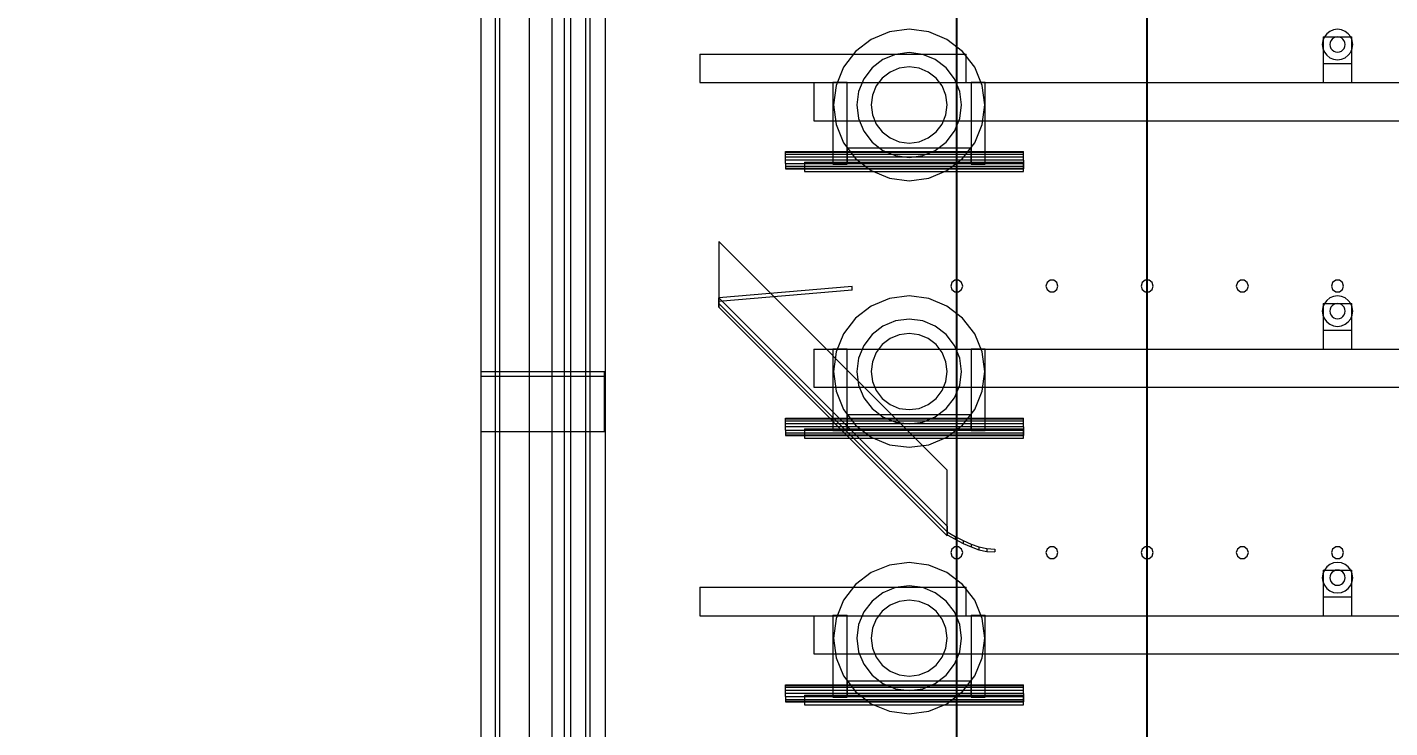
# Model space of a CAD drawing. Header units: millimetres. Extents: x -1970 to 59977, y -65068 to 6837.
# Drawn here: x 38363 to 39794, y 1552 to 2288 of the extents above; entities that cross this region are included whole.
import ezdxf

# ---------------------------------------------------------------- set-up
doc = ezdxf.new("R2010")
doc.units = ezdxf.units.MM
for name, color, linetype, lineweight in [('COTAS_O', 1, 'Continuous', 0), ('COTAS_P', 1, 'Continuous', 0), ('lateral_C03', 7, 'Continuous', 0), ('lateral_secador', 7, 'Continuous', 0)]:
    doc.layers.add(name, color=color, linetype=linetype, lineweight=lineweight)
doc.dimstyles.new('R19_100', dxfattribs={"dimtxt": 250, "dimasz": 150, "dimexe": 150, "dimexo": 80, "dimgap": 100, "dimtad": 1, "dimtih": 1, "dimtoh": 1, "dimdsep": 46, "dimcen": 0.09, "dimadec": 0, "dimazin": 0, "dimtfac": 1, "dimtdec": 4, "dimtofl": 0, "dimtmove": 0, "dimatfit": 3, "dimfxl": 1, "dimtolj": 1, "dimtzin": 0, "dimarcsym": 0})

# ---------------------------------------------------------------- blocks, each defined once
blk = doc.blocks.new('*D9')
at = {"layer": 'COTAS_P', "color": 0, "lineweight": -2, "transparency": 16777216}
for p, q in [((38921.3, 3578), (38703.4, 4523.2)), ((27384.7, 1760.7), (38591, 4343.3)), ((27422.7, 928), (27204.9, 1873.2))]:
    blk.add_line(p, q, dxfattribs=at)
at = {"layer": 'COTAS_P', "color": 0, "transparency": 16777216}
for points in [[(38585.4, 4367.7), (38596.6, 4319), (38737.1, 4377)], [(27379.1, 1785.1), (27390.3, 1736.3), (27238.5, 1727)]]:
    blk.add_solid(points, dxfattribs=at)
at = {"layer": 'Defpoints', "color": 0, "transparency": 16777216}
for p in [(38737.1, 4377), (38939.3, 3500), (27440.7, 850)]:
    blk.add_point(p, dxfattribs=at)
blk = doc.blocks.new('*D11')
at = {"layer": 'COTAS_P', "color": 0, "lineweight": -2, "transparency": 16777216}
for p, q in [((39019.3, 3500), (39489.3, 3500)), ((39339.3, 150), (39339.3, 3350)), ((39019.3, 0), (39489.3, 0))]:
    blk.add_line(p, q, dxfattribs=at)
at = {"layer": 'COTAS_P', "color": 0, "transparency": 16777216}
for points in [[(39314.3, 3350), (39364.3, 3350), (39339.3, 3500)], [(39314.3, 150), (39364.3, 150), (39339.3, 0)]]:
    blk.add_solid(points, dxfattribs=at)
at = {"layer": 'Defpoints', "color": 0, "transparency": 16777216}
for p in [(38939.3, 3500), (39339.3, 3500), (38939.3, 0)]:
    blk.add_point(p, dxfattribs=at)
blk = doc.blocks.new('*D23')
at = {"layer": 'COTAS_O', "color": 0, "lineweight": -2, "transparency": 16777216}
for p, q in [((38919.3, 3000), (39689.3, 3000)), ((39539.3, 150), (39539.3, 2850)), ((38919.3, 0), (39689.3, 0))]:
    blk.add_line(p, q, dxfattribs=at)
at = {"layer": 'COTAS_O', "color": 0, "transparency": 16777216}
for points in [[(39514.3, 2850), (39564.3, 2850), (39539.3, 3000)], [(39514.3, 150), (39564.3, 150), (39539.3, 0)]]:
    blk.add_solid(points, dxfattribs=at)
at = {"layer": 'Defpoints', "color": 0, "transparency": 16777216}
for p in [(38839.3, 3000), (39539.3, 3000), (38839.3, 0)]:
    blk.add_point(p, dxfattribs=at)

msp = doc.modelspace()

# ---------------------------------------------------------------- linework, layer by layer
at = {"layer": 'lateral_C03'}
for p, q in [((38890.29, 3003.058), (38890.29, 25)), ((38926.79, 3003.058), (38926.79, 25)), ((38933.79, 25), (38933.79, 3003.058)), ((38970.29, 25), (38970.29, 3003.058))]:
    msp.add_line(p, q, dxfattribs=at)
at = {"layer": 'lateral_secador'}
for p, q in [((38839.253, 3000), (38839.253, 0)), ((38914.253, 0), (38914.253, 3000)), ((38839.253, 2925), (38839.253, 0)), ((38854.253, 2925), (38854.253, 20)), ((38859.253, 20), (38859.253, 2925)), ((38949.253, 2925), (38949.253, 20)), ((38954.253, 20), (38954.253, 2925)), ((38839.253, 2750), (38839.253, 0)), ((38914.253, 0), (38914.253, 2750)), ((39268.677, 2283.291), (39249.503, 2275.349)), ((39289.253, 2286), (39268.677, 2283.291)), ((39309.829, 2283.291), (39289.253, 2286)), ((39329.003, 2275.349), (39309.829, 2283.291)), ((39725.397, 2278), (39723.798, 2274.141)), ((39724.253, 2278), (39754.253, 2278)), ((39724.253, 2278), (39724.253, 2250)), ((39727.939, 2281.314), (39725.397, 2278)), ((39731.253, 2283.856), (39727.939, 2281.314)), ((39735.112, 2285.455), (39731.253, 2283.856)), ((39733.596, 2275.657), (39732.325, 2274)), ((39735.253, 2276.928), (39733.596, 2275.657)), ((39739.253, 2286), (39735.112, 2285.455)), ((39737.182, 2277.727), (39735.253, 2276.928)), ((39739.253, 2278), (39737.182, 2277.727)), ((39743.394, 2285.455), (39739.253, 2286)), ((39741.324, 2277.727), (39739.253, 2278)), ((39743.253, 2276.928), (39741.324, 2277.727)), ((39744.91, 2275.657), (39743.253, 2276.928)), ((39747.253, 2283.856), (39743.394, 2285.455)), ((39746.181, 2274), (39744.91, 2275.657)), ((39750.567, 2281.314), (39747.253, 2283.856)), ((39753.109, 2278), (39750.567, 2281.314)), ((39754.708, 2274.141), (39753.109, 2278)), ((39754.253, 2250), (39754.253, 2278)), ((39233.038, 2262.715), (39220.404, 2246.25)), ((39249.503, 2275.349), (39233.038, 2262.715)), ((39289.253, 2261.5), (39275.018, 2259.626)), ((39303.488, 2259.626), (39289.253, 2261.5)), ((39345.468, 2262.715), (39329.003, 2275.349)), ((39358.102, 2246.25), (39345.468, 2262.715)), ((39723.798, 2274.141), (39723.253, 2270)), ((39723.253, 2270), (39723.798, 2265.859)), ((39723.798, 2265.859), (39725.397, 2262)), ((39725.397, 2262), (39727.939, 2258.686)), ((39731.526, 2272.071), (39731.253, 2270)), ((39731.253, 2270), (39731.526, 2267.929)), ((39732.325, 2274), (39731.526, 2272.071)), ((39731.526, 2267.929), (39732.325, 2266)), ((39732.325, 2266), (39733.596, 2264.343)), ((39733.596, 2264.343), (39735.253, 2263.072)), ((39735.253, 2263.072), (39737.182, 2262.273)), ((39737.182, 2262.273), (39739.253, 2262)), ((39739.253, 2262), (39741.324, 2262.273)), ((39741.324, 2262.273), (39743.253, 2263.072)), ((39743.253, 2263.072), (39744.91, 2264.343)), ((39744.91, 2264.343), (39746.181, 2266)), ((39746.98, 2272.071), (39746.181, 2274)), ((39746.181, 2266), (39746.98, 2267.929)), ((39747.253, 2270), (39746.98, 2272.071)), ((39746.98, 2267.929), (39747.253, 2270)), ((39750.567, 2258.686), (39753.109, 2262)), ((39753.109, 2262), (39754.708, 2265.859)), ((39755.253, 2270), (39754.708, 2274.141)), ((39754.708, 2265.859), (39755.253, 2270)), ((39069.253, 2260), (39349.253, 2260)), ((39069.253, 2260), (39069.253, 2230)), ((39261.753, 2254.131), (39250.362, 2245.391)), ((39275.018, 2259.626), (39261.753, 2254.131)), ((39316.753, 2254.131), (39303.488, 2259.626)), ((39328.144, 2245.391), (39316.753, 2254.131)), ((39349.253, 2230), (39349.253, 2260)), ((39724.253, 2250), (39754.253, 2250)), ((39724.253, 2250), (39724.253, 2230)), ((39727.939, 2258.686), (39731.253, 2256.144)), ((39731.253, 2256.144), (39735.112, 2254.545)), ((39735.112, 2254.545), (39739.253, 2254)), ((39739.253, 2254), (39743.394, 2254.545)), ((39743.394, 2254.545), (39747.253, 2256.144)), ((39747.253, 2256.144), (39750.567, 2258.686)), ((39754.253, 2230), (39754.253, 2250)), ((39220.404, 2246.25), (39212.462, 2227.076)), ((39241.622, 2234), (39236.127, 2220.735)), ((39250.362, 2245.391), (39241.622, 2234)), ((39260.969, 2234.784), (39254.612, 2226.5)), ((39269.253, 2241.141), (39260.969, 2234.784)), ((39278.9, 2245.137), (39269.253, 2241.141)), ((39289.253, 2246.5), (39278.9, 2245.137)), ((39299.606, 2245.137), (39289.253, 2246.5)), ((39309.253, 2241.141), (39299.606, 2245.137)), ((39317.537, 2234.784), (39309.253, 2241.141)), ((39323.894, 2226.5), (39317.537, 2234.784)), ((39336.884, 2234), (39328.144, 2245.391)), ((39342.379, 2220.735), (39336.884, 2234)), ((39366.044, 2227.076), (39358.102, 2246.25)), ((39069.253, 2230), (39349.253, 2230)), ((39189.253, 2230), (58489.253, 2230)), ((39189.253, 2230), (39189.253, 2190)), ((39209.253, 2230.5), (39224.253, 2230.5)), ((39209.253, 2230.5), (39209.253, 2144.5)), ((39212.462, 2227.076), (39209.753, 2206.5)), ((39224.253, 2144.5), (39224.253, 2230.5)), ((39236.127, 2220.735), (39234.253, 2206.5)), ((39254.612, 2226.5), (39250.616, 2216.853)), ((39327.89, 2216.853), (39323.894, 2226.5)), ((39344.253, 2206.5), (39342.379, 2220.735)), ((39354.253, 2230.5), (39369.253, 2230.5)), ((39354.253, 2230.5), (39354.253, 2144.5)), ((39368.753, 2206.5), (39366.044, 2227.076)), ((39369.253, 2144.5), (39369.253, 2230.5)), ((39724.253, 2230), (39754.253, 2230)), ((39209.753, 2206.5), (39212.462, 2185.924)), ((39234.253, 2206.5), (39236.127, 2192.265)), ((39250.616, 2216.853), (39249.253, 2206.5)), ((39249.253, 2206.5), (39250.616, 2196.147)), ((39329.253, 2206.5), (39327.89, 2216.853)), ((39327.89, 2196.147), (39329.253, 2206.5)), ((39342.379, 2192.265), (39344.253, 2206.5)), ((39366.044, 2185.924), (39368.753, 2206.5)), ((39189.253, 2190), (58489.253, 2190)), ((39236.127, 2192.265), (39241.622, 2179)), ((39250.616, 2196.147), (39254.612, 2186.5)), ((39323.894, 2186.5), (39327.89, 2196.147)), ((39336.884, 2179), (39342.379, 2192.265)), ((39212.462, 2185.924), (39220.404, 2166.75)), ((39241.622, 2179), (39250.362, 2167.609)), ((39254.612, 2186.5), (39260.969, 2178.216)), ((39260.969, 2178.216), (39269.253, 2171.859)), ((39309.253, 2171.859), (39317.537, 2178.216)), ((39317.537, 2178.216), (39323.894, 2186.5)), ((39328.144, 2167.609), (39336.884, 2179)), ((39358.102, 2166.75), (39366.044, 2185.924)), ((39220.404, 2166.75), (39233.038, 2150.285)), ((39224.253, 2161.5), (39354.253, 2161.5)), ((39224.253, 2161.5), (39224.253, 2146.5)), ((39250.362, 2167.609), (39261.753, 2158.869)), ((39269.253, 2171.859), (39278.9, 2167.863)), ((39278.9, 2167.863), (39289.253, 2166.5)), ((39289.253, 2166.5), (39299.606, 2167.863)), ((39299.606, 2167.863), (39309.253, 2171.859)), ((39316.753, 2158.869), (39328.144, 2167.609)), ((39345.468, 2150.285), (39358.102, 2166.75)), ((39354.253, 2146.5), (39354.253, 2161.5)), ((39159.253, 2156.815), (39159.253, 2157.5)), ((39159.253, 2157.5), (39409.253, 2157.5)), ((39159.253, 2154.864), (39159.253, 2156.815)), ((39159.253, 2156.815), (39409.253, 2156.815)), ((39159.253, 2151.944), (39159.253, 2154.864)), ((39159.253, 2154.864), (39409.253, 2154.864)), ((39159.253, 2148.5), (39159.253, 2151.944)), ((39159.253, 2151.944), (39409.253, 2151.944)), ((39159.253, 2145.056), (39159.253, 2148.5)), ((39409.253, 2148.5), (39159.253, 2148.5)), ((39233.038, 2150.285), (39249.503, 2137.651)), ((39261.753, 2158.869), (39275.018, 2153.374)), ((39275.018, 2153.374), (39289.253, 2151.5)), ((39289.253, 2151.5), (39303.488, 2153.374)), ((39303.488, 2153.374), (39316.753, 2158.869)), ((39329.003, 2137.651), (39345.468, 2150.285)), ((39409.253, 2156.815), (39409.253, 2157.5)), ((39409.253, 2154.864), (39409.253, 2156.815)), ((39409.253, 2151.944), (39409.253, 2154.864)), ((39409.253, 2148.5), (39409.253, 2151.944)), ((39409.253, 2148.5), (39409.253, 2145.056)), ((39159.253, 2145.056), (39159.253, 2142.136)), ((39159.253, 2145.056), (39409.253, 2145.056)), ((39159.253, 2142.136), (39159.253, 2140.185)), ((39159.253, 2142.136), (39409.253, 2142.136)), ((39159.253, 2140.185), (39159.253, 2139.5)), ((39159.253, 2140.185), (39409.253, 2140.185)), ((39159.253, 2139.5), (39409.253, 2139.5)), ((39179.253, 2146.5), (39409.253, 2146.5)), ((39179.253, 2146.5), (39179.253, 2136.5)), ((39179.253, 2136.5), (39409.253, 2136.5)), ((39209.253, 2144.5), (39224.253, 2144.5)), ((39224.253, 2146.5), (39354.253, 2146.5)), ((39249.503, 2137.651), (39268.677, 2129.709)), ((39309.829, 2129.709), (39329.003, 2137.651)), ((39354.253, 2144.5), (39369.253, 2144.5)), ((39409.253, 2136.5), (39409.253, 2146.5)), ((39409.253, 2145.056), (39409.253, 2142.136)), ((39409.253, 2142.136), (39409.253, 2140.185)), ((39409.253, 2140.185), (39409.253, 2139.5)), ((39268.677, 2129.709), (39289.253, 2127)), ((39289.253, 2127), (39309.829, 2129.709)), ((39329.253, 1823), (39089.253, 2063)), ((39089.253, 2063), (39089.253, 1994)), ((39334.116, 2020.082), (39332.903, 2016.35)), ((39337.291, 2022.389), (39334.116, 2020.082)), ((39341.215, 2022.389), (39337.291, 2022.389)), ((39344.39, 2020.082), (39341.215, 2022.389)), ((39345.603, 2016.35), (39344.39, 2020.082)), ((39434.116, 2020.082), (39432.903, 2016.35)), ((39437.291, 2022.389), (39434.116, 2020.082)), ((39441.215, 2022.389), (39437.291, 2022.389)), ((39444.39, 2020.082), (39441.215, 2022.389)), ((39445.603, 2016.35), (39444.39, 2020.082)), ((39534.116, 2020.082), (39532.903, 2016.35)), ((39537.291, 2022.389), (39534.116, 2020.082)), ((39541.215, 2022.389), (39537.291, 2022.389)), ((39544.39, 2020.082), (39541.215, 2022.389)), ((39545.603, 2016.35), (39544.39, 2020.082)), ((39634.116, 2020.082), (39632.903, 2016.35)), ((39637.291, 2022.389), (39634.116, 2020.082)), ((39641.215, 2022.389), (39637.291, 2022.389)), ((39644.39, 2020.082), (39641.215, 2022.389)), ((39645.603, 2016.35), (39644.39, 2020.082)), ((39734.116, 2020.082), (39732.903, 2016.35)), ((39737.291, 2022.389), (39734.116, 2020.082)), ((39741.215, 2022.389), (39737.291, 2022.389)), ((39744.39, 2020.082), (39741.215, 2022.389)), ((39745.603, 2016.35), (39744.39, 2020.082)), ((39229.253, 2016), (39089.253, 2004)), ((39229.253, 2012), (39089.253, 2000)), ((39089.253, 2004), (39329.253, 1764)), ((39089.253, 1998), (39089.253, 2004)), ((39089.253, 2004), (39089.253, 2000)), ((39229.253, 2012), (39229.253, 2016)), ((39289.253, 2006), (39268.677, 2003.291)), ((39309.829, 2003.291), (39289.253, 2006)), ((39332.903, 2016.35), (39334.116, 2012.618)), ((39334.116, 2012.618), (39337.291, 2010.311)), ((39337.291, 2010.311), (39341.215, 2010.311)), ((39341.215, 2010.311), (39344.39, 2012.618)), ((39344.39, 2012.618), (39345.603, 2016.35)), ((39432.903, 2016.35), (39434.116, 2012.618)), ((39434.116, 2012.618), (39437.291, 2010.311)), ((39437.291, 2010.311), (39441.215, 2010.311)), ((39441.215, 2010.311), (39444.39, 2012.618)), ((39444.39, 2012.618), (39445.603, 2016.35)), ((39532.903, 2016.35), (39534.116, 2012.618)), ((39534.116, 2012.618), (39537.291, 2010.311)), ((39537.291, 2010.311), (39541.215, 2010.311)), ((39541.215, 2010.311), (39544.39, 2012.618)), ((39544.39, 2012.618), (39545.603, 2016.35)), ((39632.903, 2016.35), (39634.116, 2012.618)), ((39634.116, 2012.618), (39637.291, 2010.311)), ((39637.291, 2010.311), (39641.215, 2010.311)), ((39641.215, 2010.311), (39644.39, 2012.618)), ((39644.39, 2012.618), (39645.603, 2016.35)), ((39731.253, 2003.856), (39727.939, 2001.314)), ((39735.112, 2005.455), (39731.253, 2003.856)), ((39732.903, 2016.35), (39734.116, 2012.618)), ((39734.116, 2012.618), (39737.291, 2010.311)), ((39739.253, 2006), (39735.112, 2005.455)), ((39737.291, 2010.311), (39741.215, 2010.311)), ((39743.394, 2005.455), (39739.253, 2006)), ((39741.215, 2010.311), (39744.39, 2012.618)), ((39747.253, 2003.856), (39743.394, 2005.455)), ((39744.39, 2012.618), (39745.603, 2016.35)), ((39750.567, 2001.314), (39747.253, 2003.856)), ((39089.253, 1998), (39329.253, 1758)), ((39089.253, 1994), (39089.253, 1998)), ((39089.253, 1994), (39329.253, 1754)), ((39249.503, 1995.349), (39233.038, 1982.715)), ((39268.677, 2003.291), (39249.503, 1995.349)), ((39329.003, 1995.349), (39309.829, 2003.291)), ((39345.468, 1982.715), (39329.003, 1995.349)), ((39723.798, 1994.141), (39723.253, 1990)), ((39723.253, 1990), (39723.798, 1985.859)), ((39725.397, 1998), (39723.798, 1994.141)), ((39724.253, 1998), (39754.253, 1998)), ((39724.253, 1998), (39724.253, 1970)), ((39727.939, 2001.314), (39725.397, 1998)), ((39731.526, 1992.071), (39731.253, 1990)), ((39731.253, 1990), (39731.526, 1987.929)), ((39732.325, 1994), (39731.526, 1992.071)), ((39733.596, 1995.657), (39732.325, 1994)), ((39735.253, 1996.928), (39733.596, 1995.657)), ((39737.182, 1997.727), (39735.253, 1996.928)), ((39739.253, 1998), (39737.182, 1997.727)), ((39741.324, 1997.727), (39739.253, 1998)), ((39743.253, 1996.928), (39741.324, 1997.727)), ((39744.91, 1995.657), (39743.253, 1996.928)), ((39746.181, 1994), (39744.91, 1995.657)), ((39746.98, 1992.071), (39746.181, 1994)), ((39747.253, 1990), (39746.98, 1992.071)), ((39746.98, 1987.929), (39747.253, 1990)), ((39753.109, 1998), (39750.567, 2001.314)), ((39754.708, 1994.141), (39753.109, 1998)), ((39754.253, 1970), (39754.253, 1998)), ((39755.253, 1990), (39754.708, 1994.141)), ((39754.708, 1985.859), (39755.253, 1990)), ((39233.038, 1982.715), (39220.404, 1966.25)), ((39275.018, 1979.626), (39261.753, 1974.131)), ((39289.253, 1981.5), (39275.018, 1979.626)), ((39303.488, 1979.626), (39289.253, 1981.5)), ((39316.753, 1974.131), (39303.488, 1979.626)), ((39358.102, 1966.25), (39345.468, 1982.715)), ((39723.798, 1985.859), (39725.397, 1982)), ((39725.397, 1982), (39727.939, 1978.686)), ((39727.939, 1978.686), (39731.253, 1976.144)), ((39731.253, 1976.144), (39735.112, 1974.545)), ((39731.526, 1987.929), (39732.325, 1986)), ((39732.325, 1986), (39733.596, 1984.343)), ((39733.596, 1984.343), (39735.253, 1983.072)), ((39735.253, 1983.072), (39737.182, 1982.273)), ((39737.182, 1982.273), (39739.253, 1982)), ((39739.253, 1982), (39741.324, 1982.273)), ((39741.324, 1982.273), (39743.253, 1983.072)), ((39743.253, 1983.072), (39744.91, 1984.343)), ((39743.394, 1974.545), (39747.253, 1976.144)), ((39744.91, 1984.343), (39746.181, 1986)), ((39746.181, 1986), (39746.98, 1987.929)), ((39747.253, 1976.144), (39750.567, 1978.686)), ((39750.567, 1978.686), (39753.109, 1982)), ((39753.109, 1982), (39754.708, 1985.859)), ((39220.404, 1966.25), (39212.462, 1947.076)), ((39250.362, 1965.391), (39241.622, 1954)), ((39261.753, 1974.131), (39250.362, 1965.391)), ((39269.253, 1961.141), (39260.969, 1954.784)), ((39278.9, 1965.137), (39269.253, 1961.141)), ((39289.253, 1966.5), (39278.9, 1965.137)), ((39299.606, 1965.137), (39289.253, 1966.5)), ((39309.253, 1961.141), (39299.606, 1965.137)), ((39317.537, 1954.784), (39309.253, 1961.141)), ((39328.144, 1965.391), (39316.753, 1974.131)), ((39336.884, 1954), (39328.144, 1965.391)), ((39366.044, 1947.076), (39358.102, 1966.25)), ((39724.253, 1970), (39754.253, 1970)), ((39724.253, 1970), (39724.253, 1950)), ((39735.112, 1974.545), (39739.253, 1974)), ((39739.253, 1974), (39743.394, 1974.545)), ((39754.253, 1950), (39754.253, 1970)), ((39189.253, 1950), (58489.253, 1950)), ((39189.253, 1950), (39189.253, 1910)), ((39209.253, 1950.5), (39224.253, 1950.5)), ((39209.253, 1950.5), (39209.253, 1864.5)), ((39212.462, 1947.076), (39209.753, 1926.5)), ((39224.253, 1864.5), (39224.253, 1950.5)), ((39241.622, 1954), (39236.127, 1940.735)), ((39254.612, 1946.5), (39250.616, 1936.853)), ((39260.969, 1954.784), (39254.612, 1946.5)), ((39323.894, 1946.5), (39317.537, 1954.784)), ((39327.89, 1936.853), (39323.894, 1946.5)), ((39342.379, 1940.735), (39336.884, 1954)), ((39354.253, 1950.5), (39369.253, 1950.5)), ((39354.253, 1950.5), (39354.253, 1864.5)), ((39368.753, 1926.5), (39366.044, 1947.076)), ((39369.253, 1864.5), (39369.253, 1950.5)), ((39724.253, 1950), (39754.253, 1950)), ((39236.127, 1940.735), (39234.253, 1926.5)), ((39250.616, 1936.853), (39249.253, 1926.5)), ((39329.253, 1926.5), (39327.89, 1936.853)), ((39344.253, 1926.5), (39342.379, 1940.735)), ((38839.253, 1926.5), (38969.253, 1926.5)), ((38839.253, 1926.5), (38839.253, 1863.5)), ((38839.253, 1926.5), (38839.253, 1921.5)), ((38839.253, 1921.5), (38969.253, 1921.5)), ((38969.253, 1863.5), (38969.253, 1926.5)), ((38969.253, 1921.5), (38969.253, 1926.5)), ((39209.753, 1926.5), (39212.462, 1905.924)), ((39234.253, 1926.5), (39236.127, 1912.265)), ((39249.253, 1926.5), (39250.616, 1916.147)), ((39327.89, 1916.147), (39329.253, 1926.5)), ((39342.379, 1912.265), (39344.253, 1926.5)), ((39366.044, 1905.924), (39368.753, 1926.5)), ((39189.253, 1910), (58489.253, 1910)), ((39212.462, 1905.924), (39220.404, 1886.75)), ((39236.127, 1912.265), (39241.622, 1899)), ((39250.616, 1916.147), (39254.612, 1906.5)), ((39254.612, 1906.5), (39260.969, 1898.216)), ((39317.537, 1898.216), (39323.894, 1906.5)), ((39323.894, 1906.5), (39327.89, 1916.147)), ((39336.884, 1899), (39342.379, 1912.265)), ((39358.102, 1886.75), (39366.044, 1905.924)), ((39241.622, 1899), (39250.362, 1887.609)), ((39260.969, 1898.216), (39269.253, 1891.859)), ((39269.253, 1891.859), (39278.9, 1887.863)), ((39299.606, 1887.863), (39309.253, 1891.859)), ((39309.253, 1891.859), (39317.537, 1898.216)), ((39328.144, 1887.609), (39336.884, 1899)), ((39159.253, 1876.815), (39159.253, 1877.5)), ((39159.253, 1877.5), (39409.253, 1877.5)), ((39159.253, 1874.864), (39159.253, 1876.815)), ((39159.253, 1876.815), (39409.253, 1876.815)), ((39159.253, 1871.944), (39159.253, 1874.864)), ((39159.253, 1874.864), (39409.253, 1874.864)), ((39220.404, 1886.75), (39233.038, 1870.285)), ((39224.253, 1881.5), (39354.253, 1881.5)), ((39224.253, 1881.5), (39224.253, 1866.5)), ((39250.362, 1887.609), (39261.753, 1878.869)), ((39261.753, 1878.869), (39275.018, 1873.374)), ((39278.9, 1887.863), (39289.253, 1886.5)), ((39289.253, 1886.5), (39299.606, 1887.863)), ((39303.488, 1873.374), (39316.753, 1878.869)), ((39316.753, 1878.869), (39328.144, 1887.609)), ((39345.468, 1870.285), (39358.102, 1886.75)), ((39354.253, 1866.5), (39354.253, 1881.5)), ((39409.253, 1876.815), (39409.253, 1877.5)), ((39409.253, 1874.864), (39409.253, 1876.815)), ((39409.253, 1871.944), (39409.253, 1874.864)), ((38839.253, 1863.5), (38969.253, 1863.5)), ((39159.253, 1868.5), (39159.253, 1871.944)), ((39159.253, 1871.944), (39409.253, 1871.944)), ((39159.253, 1865.056), (39159.253, 1868.5)), ((39409.253, 1868.5), (39159.253, 1868.5)), ((39159.253, 1865.056), (39159.253, 1862.136)), ((39159.253, 1865.056), (39409.253, 1865.056)), ((39159.253, 1862.136), (39159.253, 1860.185)), ((39159.253, 1862.136), (39409.253, 1862.136)), ((39179.253, 1866.5), (39409.253, 1866.5)), ((39179.253, 1866.5), (39179.253, 1856.5)), ((39209.253, 1864.5), (39224.253, 1864.5)), ((39224.253, 1866.5), (39354.253, 1866.5)), ((39233.038, 1870.285), (39249.503, 1857.651)), ((39275.018, 1873.374), (39289.253, 1871.5)), ((39289.253, 1871.5), (39303.488, 1873.374)), ((39329.003, 1857.651), (39345.468, 1870.285)), ((39354.253, 1864.5), (39369.253, 1864.5)), ((39409.253, 1868.5), (39409.253, 1871.944)), ((39409.253, 1868.5), (39409.253, 1865.056)), ((39409.253, 1856.5), (39409.253, 1866.5)), ((39409.253, 1865.056), (39409.253, 1862.136)), ((39409.253, 1862.136), (39409.253, 1860.185)), ((39159.253, 1860.185), (39159.253, 1859.5)), ((39159.253, 1860.185), (39409.253, 1860.185)), ((39159.253, 1859.5), (39409.253, 1859.5)), ((39179.253, 1856.5), (39409.253, 1856.5)), ((39249.503, 1857.651), (39268.677, 1849.709)), ((39268.677, 1849.709), (39289.253, 1847)), ((39289.253, 1847), (39309.829, 1849.709)), ((39309.829, 1849.709), (39329.003, 1857.651)), ((39409.253, 1860.185), (39409.253, 1859.5)), ((39329.253, 1754), (39329.253, 1823)), ((39329.253, 1764), (39329.253, 1758)), ((39329.253, 1758), (39329.253, 1754)), ((39329.253, 1758), (39337.586, 1753.341)), ((39329.253, 1755), (39329.253, 1758)), ((39329.253, 1755), (39337.586, 1750.341)), ((39337.586, 1753.341), (39337.586, 1750.341)), ((39337.586, 1753.341), (39345.92, 1749)), ((39337.586, 1750.341), (39345.92, 1746)), ((39345.92, 1749), (39345.92, 1746)), ((39345.92, 1749), (39354.253, 1745.272)), ((39334.116, 1740.082), (39332.903, 1736.35)), ((39332.903, 1736.35), (39334.116, 1732.618)), ((39337.291, 1742.389), (39334.116, 1740.082)), ((39334.116, 1732.618), (39337.291, 1730.311)), ((39341.215, 1742.389), (39337.291, 1742.389)), ((39344.39, 1740.082), (39341.215, 1742.389)), ((39341.215, 1730.311), (39344.39, 1732.618)), ((39345.603, 1736.35), (39344.39, 1740.082)), ((39344.39, 1732.618), (39345.603, 1736.35)), ((39345.92, 1746), (39354.253, 1742.272)), ((39354.253, 1745.272), (39354.253, 1742.272)), ((39354.253, 1745.272), (39362.586, 1742.412)), ((39354.253, 1742.272), (39362.586, 1739.412)), ((39362.586, 1742.412), (39362.586, 1739.412)), ((39362.586, 1742.412), (39370.92, 1740.613)), ((39362.586, 1739.412), (39370.92, 1737.613)), ((39370.92, 1740.613), (39370.92, 1737.613)), ((39370.92, 1740.613), (39379.253, 1740)), ((39370.92, 1737.613), (39379.253, 1737)), ((39379.253, 1740), (39379.253, 1737)), ((39434.116, 1740.082), (39432.903, 1736.35)), ((39432.903, 1736.35), (39434.116, 1732.618)), ((39437.291, 1742.389), (39434.116, 1740.082)), ((39434.116, 1732.618), (39437.291, 1730.311)), ((39441.215, 1742.389), (39437.291, 1742.389)), ((39444.39, 1740.082), (39441.215, 1742.389)), ((39441.215, 1730.311), (39444.39, 1732.618)), ((39445.603, 1736.35), (39444.39, 1740.082)), ((39444.39, 1732.618), (39445.603, 1736.35)), ((39534.116, 1740.082), (39532.903, 1736.35)), ((39532.903, 1736.35), (39534.116, 1732.618)), ((39537.291, 1742.389), (39534.116, 1740.082)), ((39534.116, 1732.618), (39537.291, 1730.311)), ((39541.215, 1742.389), (39537.291, 1742.389)), ((39544.39, 1740.082), (39541.215, 1742.389)), ((39541.215, 1730.311), (39544.39, 1732.618)), ((39545.603, 1736.35), (39544.39, 1740.082)), ((39544.39, 1732.618), (39545.603, 1736.35)), ((39634.116, 1740.082), (39632.903, 1736.35)), ((39632.903, 1736.35), (39634.116, 1732.618)), ((39637.291, 1742.389), (39634.116, 1740.082)), ((39634.116, 1732.618), (39637.291, 1730.311)), ((39641.215, 1742.389), (39637.291, 1742.389)), ((39644.39, 1740.082), (39641.215, 1742.389)), ((39641.215, 1730.311), (39644.39, 1732.618)), ((39645.603, 1736.35), (39644.39, 1740.082)), ((39644.39, 1732.618), (39645.603, 1736.35)), ((39734.116, 1740.082), (39732.903, 1736.35)), ((39732.903, 1736.35), (39734.116, 1732.618)), ((39737.291, 1742.389), (39734.116, 1740.082)), ((39734.116, 1732.618), (39737.291, 1730.311)), ((39741.215, 1742.389), (39737.291, 1742.389)), ((39744.39, 1740.082), (39741.215, 1742.389)), ((39741.215, 1730.311), (39744.39, 1732.618)), ((39745.603, 1736.35), (39744.39, 1740.082)), ((39744.39, 1732.618), (39745.603, 1736.35)), ((39268.677, 1723.291), (39249.503, 1715.349)), ((39289.253, 1726), (39268.677, 1723.291)), ((39309.829, 1723.291), (39289.253, 1726)), ((39329.003, 1715.349), (39309.829, 1723.291)), ((39337.291, 1730.311), (39341.215, 1730.311)), ((39437.291, 1730.311), (39441.215, 1730.311)), ((39537.291, 1730.311), (39541.215, 1730.311)), ((39637.291, 1730.311), (39641.215, 1730.311)), ((39725.397, 1718), (39723.798, 1714.141)), ((39724.253, 1718), (39754.253, 1718)), ((39724.253, 1718), (39724.253, 1690)), ((39727.939, 1721.314), (39725.397, 1718)), ((39731.253, 1723.856), (39727.939, 1721.314)), ((39735.112, 1725.455), (39731.253, 1723.856)), ((39739.253, 1726), (39735.112, 1725.455)), ((39737.182, 1717.727), (39735.253, 1716.928)), ((39739.253, 1718), (39737.182, 1717.727)), ((39737.291, 1730.311), (39741.215, 1730.311)), ((39743.394, 1725.455), (39739.253, 1726)), ((39741.324, 1717.727), (39739.253, 1718)), ((39743.253, 1716.928), (39741.324, 1717.727)), ((39747.253, 1723.856), (39743.394, 1725.455)), ((39750.567, 1721.314), (39747.253, 1723.856)), ((39753.109, 1718), (39750.567, 1721.314)), ((39754.708, 1714.141), (39753.109, 1718)), ((39754.253, 1690), (39754.253, 1718)), ((39249.503, 1715.349), (39233.038, 1702.715)), ((39345.468, 1702.715), (39329.003, 1715.349)), ((39723.798, 1714.141), (39723.253, 1710)), ((39723.253, 1710), (39723.798, 1705.859)), ((39723.798, 1705.859), (39725.397, 1702)), ((39731.526, 1712.071), (39731.253, 1710)), ((39731.253, 1710), (39731.526, 1707.929)), ((39732.325, 1714), (39731.526, 1712.071)), ((39731.526, 1707.929), (39732.325, 1706)), ((39733.596, 1715.657), (39732.325, 1714)), ((39732.325, 1706), (39733.596, 1704.343)), ((39735.253, 1716.928), (39733.596, 1715.657)), ((39733.596, 1704.343), (39735.253, 1703.072)), ((39744.91, 1715.657), (39743.253, 1716.928)), ((39743.253, 1703.072), (39744.91, 1704.343)), ((39746.181, 1714), (39744.91, 1715.657)), ((39744.91, 1704.343), (39746.181, 1706)), ((39746.98, 1712.071), (39746.181, 1714)), ((39746.181, 1706), (39746.98, 1707.929)), ((39747.253, 1710), (39746.98, 1712.071)), ((39746.98, 1707.929), (39747.253, 1710)), ((39753.109, 1702), (39754.708, 1705.859)), ((39755.253, 1710), (39754.708, 1714.141)), ((39754.708, 1705.859), (39755.253, 1710)), ((39069.253, 1700), (39349.253, 1700)), ((39069.253, 1700), (39069.253, 1670)), ((39233.038, 1702.715), (39220.404, 1686.25)), ((39261.753, 1694.131), (39250.362, 1685.391)), ((39275.018, 1699.626), (39261.753, 1694.131)), ((39289.253, 1701.5), (39275.018, 1699.626)), ((39303.488, 1699.626), (39289.253, 1701.5)), ((39316.753, 1694.131), (39303.488, 1699.626)), ((39328.144, 1685.391), (39316.753, 1694.131)), ((39358.102, 1686.25), (39345.468, 1702.715)), ((39349.253, 1670), (39349.253, 1700)), ((39724.253, 1690), (39754.253, 1690)), ((39724.253, 1690), (39724.253, 1670)), ((39725.397, 1702), (39727.939, 1698.686)), ((39727.939, 1698.686), (39731.253, 1696.144)), ((39731.253, 1696.144), (39735.112, 1694.545)), ((39735.112, 1694.545), (39739.253, 1694)), ((39735.253, 1703.072), (39737.182, 1702.273)), ((39737.182, 1702.273), (39739.253, 1702)), ((39739.253, 1702), (39741.324, 1702.273)), ((39739.253, 1694), (39743.394, 1694.545)), ((39741.324, 1702.273), (39743.253, 1703.072)), ((39743.394, 1694.545), (39747.253, 1696.144)), ((39747.253, 1696.144), (39750.567, 1698.686)), ((39750.567, 1698.686), (39753.109, 1702)), ((39754.253, 1670), (39754.253, 1690)), ((39220.404, 1686.25), (39212.462, 1667.076)), ((39250.362, 1685.391), (39241.622, 1674)), ((39260.969, 1674.784), (39254.612, 1666.5)), ((39269.253, 1681.141), (39260.969, 1674.784)), ((39278.9, 1685.137), (39269.253, 1681.141)), ((39289.253, 1686.5), (39278.9, 1685.137)), ((39299.606, 1685.137), (39289.253, 1686.5)), ((39309.253, 1681.141), (39299.606, 1685.137)), ((39317.537, 1674.784), (39309.253, 1681.141)), ((39323.894, 1666.5), (39317.537, 1674.784)), ((39336.884, 1674), (39328.144, 1685.391)), ((39366.044, 1667.076), (39358.102, 1686.25)), ((39069.253, 1670), (39349.253, 1670)), ((39189.253, 1670), (58489.253, 1670)), ((39189.253, 1670), (39189.253, 1630)), ((39209.253, 1670.5), (39224.253, 1670.5)), ((39209.253, 1670.5), (39209.253, 1584.5)), ((39212.462, 1667.076), (39209.753, 1646.5)), ((39224.253, 1584.5), (39224.253, 1670.5)), ((39236.127, 1660.735), (39234.253, 1646.5)), ((39241.622, 1674), (39236.127, 1660.735)), ((39254.612, 1666.5), (39250.616, 1656.853)), ((39327.89, 1656.853), (39323.894, 1666.5)), ((39342.379, 1660.735), (39336.884, 1674)), ((39344.253, 1646.5), (39342.379, 1660.735)), ((39354.253, 1670.5), (39369.253, 1670.5)), ((39354.253, 1670.5), (39354.253, 1584.5)), ((39368.753, 1646.5), (39366.044, 1667.076)), ((39369.253, 1584.5), (39369.253, 1670.5)), ((39724.253, 1670), (39754.253, 1670)), ((39209.753, 1646.5), (39212.462, 1625.924)), ((39234.253, 1646.5), (39236.127, 1632.265)), ((39250.616, 1656.853), (39249.253, 1646.5)), ((39249.253, 1646.5), (39250.616, 1636.147)), ((39329.253, 1646.5), (39327.89, 1656.853)), ((39327.89, 1636.147), (39329.253, 1646.5)), ((39342.379, 1632.265), (39344.253, 1646.5)), ((39366.044, 1625.924), (39368.753, 1646.5)), ((39236.127, 1632.265), (39241.622, 1619)), ((39250.616, 1636.147), (39254.612, 1626.5)), ((39323.894, 1626.5), (39327.89, 1636.147)), ((39336.884, 1619), (39342.379, 1632.265)), ((39189.253, 1630), (58489.253, 1630)), ((39212.462, 1625.924), (39220.404, 1606.75)), ((39241.622, 1619), (39250.362, 1607.609)), ((39254.612, 1626.5), (39260.969, 1618.216)), ((39260.969, 1618.216), (39269.253, 1611.859)), ((39309.253, 1611.859), (39317.537, 1618.216)), ((39317.537, 1618.216), (39323.894, 1626.5)), ((39328.144, 1607.609), (39336.884, 1619)), ((39358.102, 1606.75), (39366.044, 1625.924)), ((39220.404, 1606.75), (39233.038, 1590.285)), ((39250.362, 1607.609), (39261.753, 1598.869)), ((39269.253, 1611.859), (39278.9, 1607.863)), ((39278.9, 1607.863), (39289.253, 1606.5)), ((39289.253, 1606.5), (39299.606, 1607.863)), ((39299.606, 1607.863), (39309.253, 1611.859)), ((39316.753, 1598.869), (39328.144, 1607.609)), ((39345.468, 1590.285), (39358.102, 1606.75)), ((39159.253, 1596.815), (39159.253, 1597.5)), ((39159.253, 1597.5), (39409.253, 1597.5)), ((39159.253, 1594.864), (39159.253, 1596.815)), ((39159.253, 1596.815), (39409.253, 1596.815)), ((39159.253, 1591.944), (39159.253, 1594.864)), ((39159.253, 1594.864), (39409.253, 1594.864)), ((39159.253, 1588.5), (39159.253, 1591.944)), ((39159.253, 1591.944), (39409.253, 1591.944)), ((39224.253, 1601.5), (39354.253, 1601.5)), ((39224.253, 1601.5), (39224.253, 1586.5)), ((39233.038, 1590.285), (39249.503, 1577.651)), ((39261.753, 1598.869), (39275.018, 1593.374)), ((39275.018, 1593.374), (39289.253, 1591.5)), ((39289.253, 1591.5), (39303.488, 1593.374)), ((39303.488, 1593.374), (39316.753, 1598.869)), ((39329.003, 1577.651), (39345.468, 1590.285)), ((39354.253, 1586.5), (39354.253, 1601.5)), ((39409.253, 1596.815), (39409.253, 1597.5)), ((39409.253, 1594.864), (39409.253, 1596.815)), ((39409.253, 1591.944), (39409.253, 1594.864)), ((39409.253, 1588.5), (39409.253, 1591.944)), ((39159.253, 1585.056), (39159.253, 1588.5)), ((39409.253, 1588.5), (39159.253, 1588.5)), ((39159.253, 1585.056), (39159.253, 1582.136)), ((39159.253, 1585.056), (39409.253, 1585.056)), ((39159.253, 1582.136), (39159.253, 1580.185)), ((39159.253, 1582.136), (39409.253, 1582.136)), ((39159.253, 1580.185), (39159.253, 1579.5)), ((39159.253, 1580.185), (39409.253, 1580.185)), ((39159.253, 1579.5), (39409.253, 1579.5)), ((39179.253, 1586.5), (39409.253, 1586.5)), ((39179.253, 1586.5), (39179.253, 1576.5)), ((39179.253, 1576.5), (39409.253, 1576.5)), ((39209.253, 1584.5), (39224.253, 1584.5)), ((39224.253, 1586.5), (39354.253, 1586.5)), ((39249.503, 1577.651), (39268.677, 1569.709)), ((39309.829, 1569.709), (39329.003, 1577.651)), ((39354.253, 1584.5), (39369.253, 1584.5)), ((39409.253, 1588.5), (39409.253, 1585.056)), ((39409.253, 1576.5), (39409.253, 1586.5)), ((39409.253, 1585.056), (39409.253, 1582.136)), ((39409.253, 1582.136), (39409.253, 1580.185)), ((39409.253, 1580.185), (39409.253, 1579.5)), ((39268.677, 1569.709), (39289.253, 1567)), ((39289.253, 1567), (39309.829, 1569.709))]:
    msp.add_line(p, q, dxfattribs=at)

# ---------------------------------------------------------------- dimensions: what is measured, and where the dimension line sits
at = {"layer": 'COTAS_O'}
dim = msp.add_aligned_dim(p1=(38839.253, 0), p2=(38839.253, 3000), distance=-700, text='<> O', dimstyle='R19_100', dxfattribs=at)
dim.commit()
dim.dimension.update_dxf_attribs({"geometry": '*D23', "text_midpoint": (39539.253, 1500)})
at = {"layer": 'COTAS_P'}
for p1, distance, picture, middle in [((27440.666, 850), 900, '*D9', (32987.841, 3052.011)), ((38939.253, 0), -400, '*D11', (39339.253, 1750))]:
    dim = msp.add_aligned_dim(p1=p1, p2=(38939.253, 3500), distance=distance, text='<> P', dimstyle='R19_100', dxfattribs=at)
    dim.commit()
    dim.dimension.update_dxf_attribs({"geometry": picture, "text_midpoint": middle})

doc.saveas('drawing.dxf')
